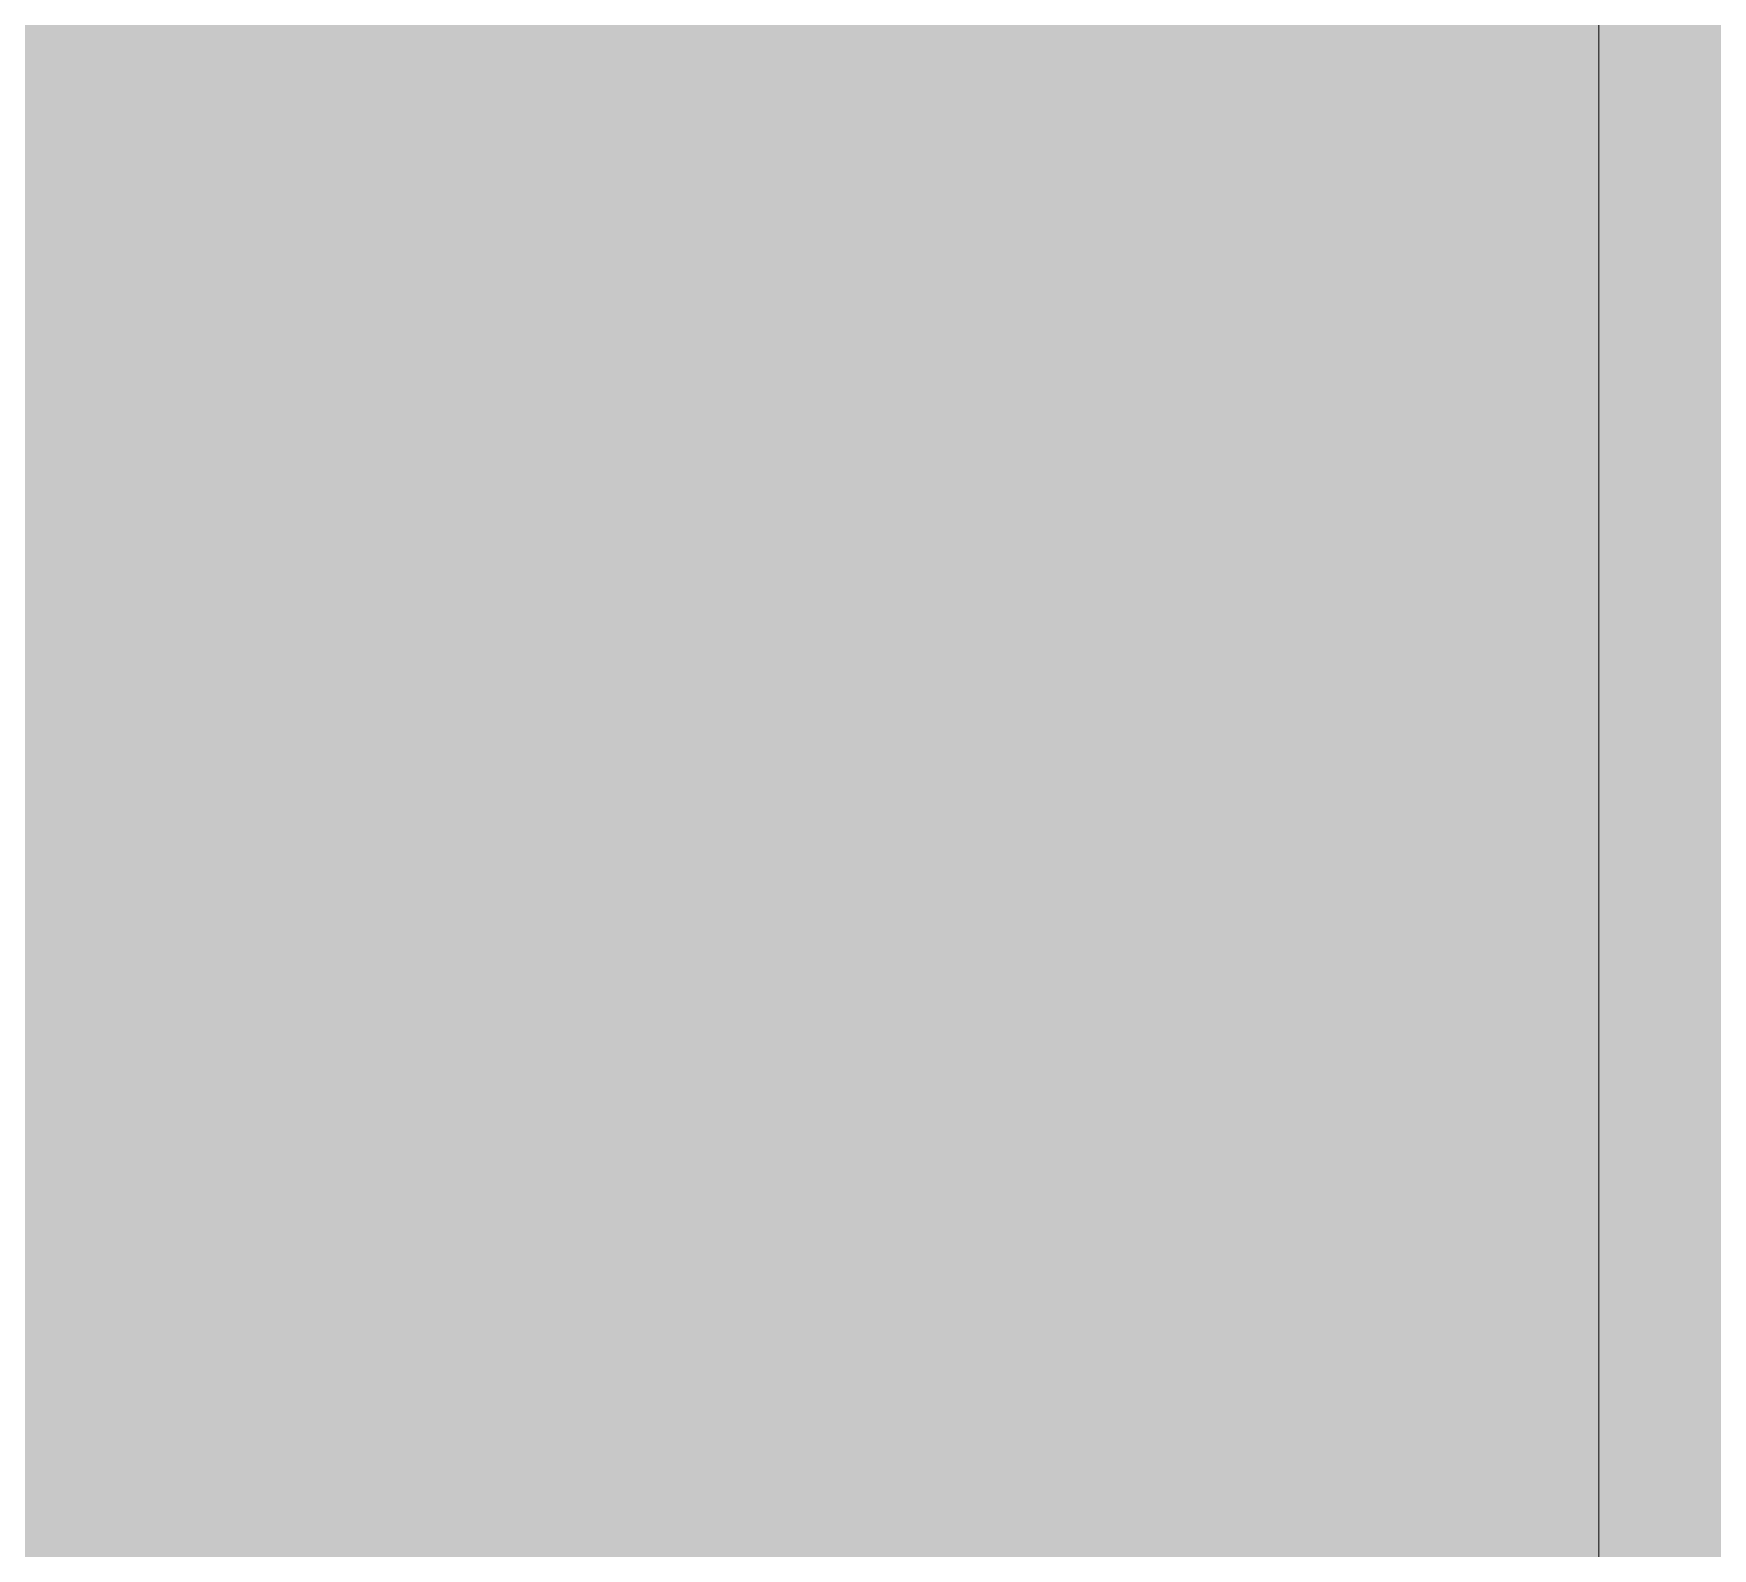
# Model space of a CAD drawing. Header units: inches. Extents: x 1750 to 8392, y -297 to 660.
# Drawn here: x 2217.83883 to 2217.85959, y 151.1996 to 151.21834 of the extents above; entities that cross this region are included whole.
import ezdxf

# ---------------------------------------------------------------- set-up
doc = ezdxf.new("R2010")
doc.units = ezdxf.units.IN
doc.header["$MEASUREMENT"] = 0
doc.layers.add('A-FLOR-HRAL', color=11, linetype='Continuous', lineweight=9)
doc.layers.add('A-GLAZ-1', color=151, linetype='Continuous', lineweight=9)

# ---------------------------------------------------------------- blocks, each defined once
blk = doc.blocks.new('Window-Double_Hung-Andersen-400_Series-Tilt_Wash - 2nd Floor-V16-BUILDING ELEVATION - EAST')
at = {"layer": 'A-GLAZ-1'}
h = blk.add_hatch(color=256, dxfattribs=at)
h.paths.add_polyline_path([(2215.712018, 151.1875), (2217.858185, 151.1875), (2217.858185, 153.6875), (2217.587018, 153.6875), (2217.587018, 177.154836), (2216.086532, 177.154836), (2216.10263, 177.399836), (2216.224907, 177.611625), (2216.436696, 177.733902), (2216.558973, 177.75), (2217.587018, 177.75), (2217.587018, 228.25), (2220.872719, 228.25), (2220.872719, 229.5), (2215.712018, 229.5), (2215.712018, 151.9375)], flags=0)
h.paths.add_polyline_path([(2223.788934, 151.746094), (2248.308087, 151.746094), (2248.308087, 153.6875), (2221.872719, 153.6875), (2221.872719, 151.746094)], flags=0)
h.paths.add_polyline_path([(2253.735455, 151.746094), (2253.735455, 153.951917), (2251.860455, 153.951917), (2251.860455, 153.6875), (2249.489189, 153.6875), (2249.489189, 151.746094), (2253.665364, 151.746094)], flags=0)
h.paths.add_polyline_path([(2219.039288, 151.746094), (2220.872719, 151.746094), (2220.872719, 153.6875), (2219.039288, 153.6875), (2219.039288, 151.9375)], flags=0)
h.paths.add_polyline_path([(2253.047955, 154.898437), (2253.735455, 154.898437), (2253.735455, 157.100354), (2251.860455, 157.100354), (2251.890404, 154.898437)], flags=0)
h.paths.add_polyline_path([(2253.561237, 158.046875), (2253.735455, 158.046875), (2253.735455, 160.248792), (2251.860455, 160.248792), (2251.860455, 158.046875), (2253.160913, 158.046875)], flags=0)
h.paths.add_polyline_path([(2253.561237, 161.195312), (2253.735455, 161.195312), (2253.735455, 163.401135), (2251.860455, 163.401135), (2251.860455, 161.195312), (2253.253062, 161.195312)], flags=0)
h.paths.add_polyline_path([(2253.735455, 164.347656), (2253.735455, 166.549573), (2251.860455, 166.549573), (2251.860455, 164.347656), (2253.665364, 164.347656)], flags=0)
h.paths.add_polyline_path([(2253.561237, 167.496094), (2253.735455, 167.496094), (2253.735455, 169.549573), (2251.860455, 169.549573), (2251.860455, 167.496094), (2253.437475, 167.496094)], flags=0)
h.paths.add_polyline_path([(2253.047955, 170.496094), (2253.735455, 170.496094), (2253.735455, 177.154836), (2251.860455, 177.154836), (2251.860455, 170.496094), (2252.276167, 170.496094)], flags=0)
h.paths.add_polyline_path([(2253.735455, 177.75), (2253.735455, 229.5), (2221.872719, 229.5), (2221.872719, 228.25), (2251.860455, 228.25), (2251.860455, 177.75), (2253.665364, 177.75)], flags=0)
blk = doc.blocks.new('Railing - Baluster_01-V33-BUILDING ELEVATION - EAST')
at = {"layer": 'A-FLOR-HRAL'}
blk.add_hatch(color=256, dxfattribs=at).paths.add_polyline_path([(2217.975476, 136.25), (2219.039288, 136.25), (2219.039288, 138.201917), (2218.448737, 138.201917), (2217.975476, 138.675177), (2218.491705, 139.148437), (2219.039288, 139.148437), (2219.039288, 141.35426), (2218.448737, 141.35426), (2217.975476, 141.827521), (2218.491705, 142.300781), (2219.039288, 142.300781), (2219.039288, 144.502698), (2218.448737, 144.502698), (2217.975476, 144.975958), (2218.448737, 145.449219), (2219.039288, 145.449219), (2219.039288, 147.651135), (2218.448737, 147.651135), (2217.975476, 148.124396), (2218.448737, 148.597656), (2219.039288, 148.597656), (2219.039288, 150.799573), (2218.448737, 150.799573), (2217.975476, 151.272833), (2218.448737, 151.746094), (2219.039288, 151.746094), (2219.039288, 153.951917), (2218.448737, 153.951917), (2217.975476, 154.425177), (2218.448737, 154.898437), (2219.039288, 154.898437), (2219.024518, 157.100354), (2218.448737, 157.100354), (2217.975476, 157.573615), (2218.448737, 158.046875), (2219.039288, 158.046875), (2219.024518, 160.248792), (2218.448737, 160.248792), (2217.975476, 160.722052), (2218.448737, 161.195312), (2219.039288, 161.195312), (2219.024518, 163.401135), (2218.448737, 163.401135), (2217.975476, 163.874396), (2218.448737, 164.347656), (2219.039288, 164.347656), (2219.024518, 166.549573), (2218.448737, 166.549573), (2217.975476, 167.022833), (2218.448737, 167.496094), (2219.039288, 167.496094), (2219.024518, 169.549573), (2218.448737, 169.549573), (2217.975476, 170.022833), (2218.448737, 170.496094), (2219.039288, 170.496094), (2219.024518, 177.154836), (2217.858185, 177.154836), (2217.858185, 136.25)], flags=0)
blk.add_line((2217.858185, 177.154836), (2217.858185, 136.25), dxfattribs=at)
blk = doc.blocks.new('Railing - Railing-2567109-BUILDING ELEVATION - EAST')
blk.add_blockref('Railing - Baluster_01-V33-BUILDING ELEVATION - EAST', (0, 0))

msp = doc.modelspace()

# ---------------------------------------------------------------- block references
at = {"layer": 'A-FLOR-HRAL'}
msp.add_blockref('Railing - Railing-2567109-BUILDING ELEVATION - EAST', (0, 0), dxfattribs=at)
at = {"layer": 'A-GLAZ-1'}
msp.add_blockref('Window-Double_Hung-Andersen-400_Series-Tilt_Wash - 2nd Floor-V16-BUILDING ELEVATION - EAST', (0, 0), dxfattribs=at)

doc.saveas('drawing.dxf')
